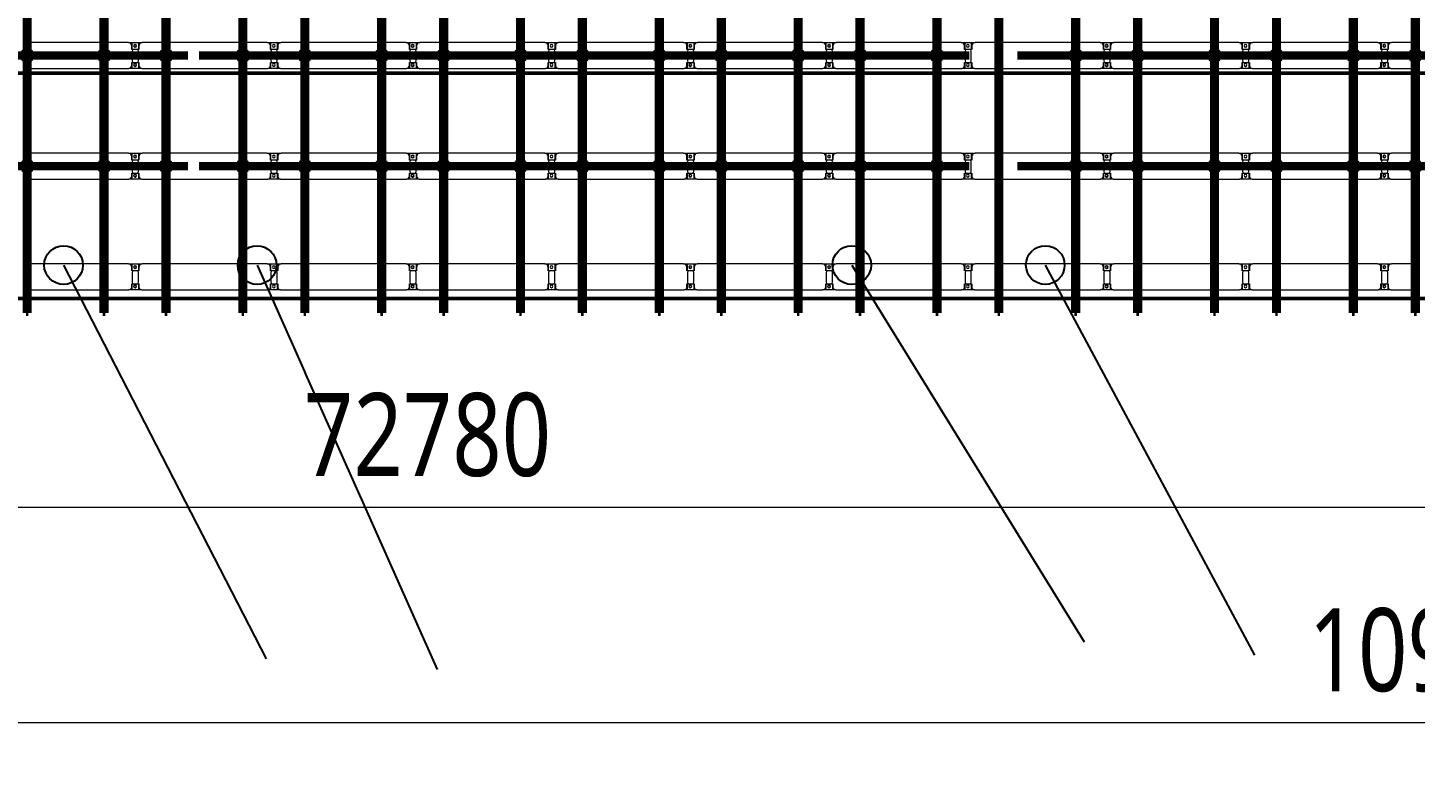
# Model space of a CAD drawing. Header units: millimetres. Extents: x 312848 to 517332, y -142134 to -35114.
# Drawn here: x 355275 to 380365, y -142134 to -128827 of the extents above; entities that cross this region are included whole.
import ezdxf

# ---------------------------------------------------------------- set-up
doc = ezdxf.new("R2010")
doc.units = ezdxf.units.MM
for name, color, linetype, lineweight in [('A-ANNO-DIMS', 211, 'Continuous', 9), ('A-ANNO-DIMS-500', 211, 'Continuous', 9), ('A-GENM', 13, 'Continuous', 9), ('S-BEAM', 12, 'Continuous', 9)]:
    doc.layers.add(name, color=color, linetype=linetype, lineweight=lineweight)
for name, color, linetype in [('GC-BICH NEO', 6, 'Continuous'), ('GC-DAY NEO', 5, 'Continuous'), ('GC-HOP 40x60 GIA CUONG', 1, 'Continuous')]:
    doc.layers.add(name, color=color, linetype=linetype)
doc.styles.add('Trebuchet MS', font='trebuc.ttf', dxfattribs={"width": 0.8, "height": 1500})
doc.dimstyles.new('Arc_Length_-_3mm_Trebuchet_MS_3', dxfattribs={"dimscale": 304.8, "dimtxt": 1546.42636, "dimasz": 1.64042, "dimexe": 2.46063, "dimexo": 2.46063, "dimgap": 0.492126, "dimtad": 1, "dimdec": 0, "dimrnd": 10, "dimzin": 0, "dimdsep": 46, "dimtxsty": 'Trebuchet MS', "dimblk1": 'OBLIQUE', "dimblk2": 'OBLIQUE', "dimsah": 1, "dimcen": 0.09, "dimdle": 1.64042, "dimazin": 0, "dimtfac": 1, "dimtdec": 4, "dimtix": 1, "dimtmove": 0, "dimatfit": 3, "dimfxl": 1, "dimtvp": 1, "dimtfill": 1, "dimtolj": 1, "dimtzin": 0, "dimarcsym": 2})

# ---------------------------------------------------------------- blocks, each defined once
blk = doc.blocks.new('Dai phao do pin - DẢI PHAO ĐỠ PIN-67477-KHUNG KẾT CẤU BÈ PIN 3')
at = {"layer": 'A-GENM', "color": 7}
for p, q in [((26930, 242), (26990, 242)), ((26940, 192), (26940, -173)), ((28220, 242), (26990, 242)), ((28220, 242), (28280, 242)), ((28270, -173), (28270, 192)), ((28320, 242), (28380, 242)), ((28330, 192), (28330, -173)), ((28740, 242), (28380, 242)), ((28740, 242), (28922, 242)), ((28800, 118), (28800, 182)), ((28892, 118), (28800, 118)), ((28808, 242), (28990, 242)), ((28808, 118), (28808, 242)), ((28808, 88), (28808, -88)), ((28930, 118), (28838, 118)), ((28922, 242), (28922, 118)), ((28922, -88), (28922, 88)), ((28930, 182), (28930, 118)), ((29340, 242), (28990, 242)), ((29340, 242), (29400, 242)), ((29390, -173), (29390, 192)), ((29440, 242), (29500, 242)), ((29450, 192), (29450, -173)), ((30730, 242), (29500, 242)), ((30730, 242), (30790, 242)), ((30780, -173), (30780, 192)), ((30830, 242), (30890, 242)), ((30840, 192), (30840, -173)), ((31250, 242), (30890, 242)), ((31250, 242), (31432, 242)), ((31310, 118), (31310, 182)), ((31402, 118), (31310, 118)), ((31318, 242), (31500, 242)), ((31318, 118), (31318, 242)), ((31318, 88), (31318, -88)), ((31440, 118), (31348, 118)), ((31432, 242), (31432, 118)), ((31432, -88), (31432, 88)), ((31440, 182), (31440, 118)), ((31850, 242), (31500, 242)), ((31850, 242), (31910, 242)), ((31900, -173), (31900, 192)), ((31950, 242), (32010, 242)), ((31960, 192), (31960, -173)), ((33240, 242), (32010, 242)), ((33240, 242), (33300, 242)), ((33290, -173), (33290, 192)), ((33340, 242), (33400, 242)), ((33350, 192), (33350, -173)), ((33760, 242), (33400, 242)), ((33760, 242), (33942, 242)), ((33820, 118), (33820, 182)), ((33912, 118), (33820, 118)), ((33828, 242), (34010, 242)), ((33828, 118), (33828, 242)), ((33828, 88), (33828, -88)), ((33950, 118), (33858, 118)), ((33942, 242), (33942, 118)), ((33942, -88), (33942, 88)), ((33950, 182), (33950, 118)), ((34360, 242), (34010, 242)), ((34360, 242), (34420, 242)), ((34410, -173), (34410, 192)), ((34460, 242), (34520, 242)), ((34470, 192), (34470, -173)), ((35750, 242), (34520, 242)), ((35750, 242), (35810, 242)), ((35800, -173), (35800, 192)), ((35850, 242), (35910, 242)), ((35860, 192), (35860, -173)), ((36270, 242), (35910, 242)), ((36270, 242), (36452, 242)), ((36330, 118), (36330, 182)), ((36422, 118), (36330, 118)), ((36338, 242), (36520, 242)), ((36338, 118), (36338, 242)), ((36338, 88), (36338, -88)), ((36460, 118), (36368, 118)), ((36452, 242), (36452, 118)), ((36452, -88), (36452, 88)), ((36460, 182), (36460, 118)), ((36870, 242), (36520, 242)), ((36870, 242), (36930, 242)), ((36920, -173), (36920, 192)), ((36970, 242), (37030, 242)), ((36980, 192), (36980, -173)), ((38260, 242), (37030, 242)), ((38260, 242), (38320, 242)), ((38310, -173), (38310, 192)), ((38360, 242), (38420, 242)), ((38370, 192), (38370, -173)), ((38780, 242), (38420, 242)), ((38780, 242), (38962, 242)), ((38840, 118), (38840, 182)), ((38932, 118), (38840, 118)), ((38848, 242), (39030, 242)), ((38848, 118), (38848, 242)), ((38848, 88), (38848, -88)), ((38970, 118), (38878, 118)), ((38962, 242), (38962, 118)), ((38962, -88), (38962, 88)), ((38970, 182), (38970, 118)), ((39380, 242), (39030, 242)), ((39380, 242), (39440, 242)), ((39430, -173), (39430, 192)), ((39480, 242), (39540, 242)), ((39490, 192), (39490, -173)), ((40770, 242), (39540, 242)), ((40770, 242), (40830, 242)), ((40820, -173), (40820, 192)), ((40870, 242), (40930, 242)), ((40880, 192), (40880, -173)), ((41290, 242), (40930, 242)), ((41290, 242), (41472, 242)), ((41350, 118), (41350, 182)), ((41442, 118), (41350, 118)), ((41358, 242), (41540, 242)), ((41358, 118), (41358, 242)), ((41358, 88), (41358, -88)), ((41480, 118), (41388, 118)), ((41472, 242), (41472, 118)), ((41472, -88), (41472, 88)), ((41480, 182), (41480, 118)), ((41890, 242), (41540, 242)), ((41890, 242), (41950, 242)), ((41940, -173), (41940, 192)), ((41990, 242), (42050, 242)), ((42000, 192), (42000, -173)), ((43280, 242), (42050, 242)), ((43280, 242), (43340, 242)), ((43330, -173), (43330, 192)), ((43380, 242), (43440, 242)), ((43390, 192), (43390, -173)), ((43800, 242), (43440, 242)), ((43800, 242), (43982, 242)), ((43860, 118), (43860, 182)), ((43952, 118), (43860, 118)), ((43868, 242), (44050, 242)), ((43868, 118), (43868, 242)), ((43868, 88), (43868, -88)), ((43990, 118), (43898, 118)), ((43982, 242), (43982, 118)), ((43982, -88), (43982, 88)), ((43990, 182), (43990, 118)), ((44400, 242), (44050, 242)), ((44400, 242), (44460, 242)), ((44450, -173), (44450, 192)), ((44500, 242), (44560, 242)), ((44510, 192), (44510, -173)), ((45790, 242), (44560, 242)), ((45790, 242), (45850, 242)), ((45840, -173), (45840, 192)), ((45890, 242), (45950, 242)), ((45900, 192), (45900, -173)), ((46310, 242), (45950, 242)), ((46310, 242), (46492, 242)), ((46370, 118), (46370, 182)), ((46462, 118), (46370, 118)), ((46378, 242), (46560, 242)), ((46378, 118), (46378, 242)), ((46378, 88), (46378, -88)), ((46500, 118), (46408, 118)), ((46492, 242), (46492, 118)), ((46492, -88), (46492, 88)), ((46500, 182), (46500, 118)), ((46910, 242), (46560, 242)), ((46910, 242), (46970, 242)), ((46960, -173), (46960, 192)), ((47010, 242), (47070, 242)), ((47020, 192), (47020, -173)), ((48300, 242), (47070, 242)), ((48300, 242), (48360, 242)), ((48350, -173), (48350, 192)), ((48400, 242), (48460, 242)), ((48410, 192), (48410, -173)), ((48820, 242), (48460, 242)), ((48820, 242), (49002, 242)), ((48880, 118), (48880, 182)), ((48972, 118), (48880, 118)), ((48888, 242), (49070, 242)), ((48888, 118), (48888, 242)), ((48888, 88), (48888, -88)), ((49010, 118), (48918, 118)), ((49002, 242), (49002, 118)), ((49002, -88), (49002, 88)), ((49010, 182), (49010, 118)), ((49420, 242), (49070, 242)), ((49420, 242), (49480, 242)), ((49470, -173), (49470, 192)), ((49520, 242), (49580, 242)), ((49530, 192), (49530, -173)), ((50810, 242), (49580, 242)), ((50810, 242), (50870, 242)), ((50860, -173), (50860, 192)), ((50910, 242), (50970, 242)), ((50920, 192), (50920, -173)), ((51330, 242), (50970, 242)), ((51330, 242), (51512, 242)), ((51390, 118), (51390, 182)), ((51482, 118), (51390, 118)), ((51398, 242), (51580, 242)), ((51398, 118), (51398, 242)), ((51398, 88), (51398, -88)), ((51520, 118), (51428, 118)), ((51512, 242), (51512, 118)), ((51512, -88), (51512, 88)), ((51520, 182), (51520, 118)), ((51930, 242), (51580, 242)), ((51930, 242), (51990, 242)), ((51980, -173), (51980, 192)), ((26990, -223), (26930, -223)), ((26990, -223), (28220, -223)), ((28280, -223), (28220, -223)), ((28380, -223), (28320, -223)), ((28380, -223), (28750, -223)), ((28922, -223), (28750, -223)), ((28800, -173), (28800, -118)), ((28800, -118), (28892, -118)), ((28808, -223), (28808, -118)), ((28977, -223), (28808, -223)), ((28838, -118), (28930, -118)), ((28922, -118), (28922, -223)), ((28930, -118), (28930, -173)), ((28980, -223), (29340, -223)), ((29400, -223), (29340, -223)), ((29500, -223), (29440, -223)), ((29500, -223), (30730, -223)), ((30790, -223), (30730, -223)), ((30890, -223), (30830, -223)), ((30890, -223), (31260, -223)), ((31432, -223), (31260, -223)), ((31310, -173), (31310, -118)), ((31310, -118), (31402, -118)), ((31318, -223), (31318, -118)), ((31490, -223), (31318, -223)), ((31348, -118), (31440, -118)), ((31432, -118), (31432, -223)), ((31440, -118), (31440, -173)), ((31490, -223), (31850, -223)), ((31910, -223), (31850, -223)), ((32010, -223), (31950, -223)), ((32010, -223), (33240, -223)), ((33300, -223), (33240, -223)), ((33400, -223), (33340, -223)), ((33400, -223), (33770, -223)), ((33942, -223), (33770, -223)), ((33820, -173), (33820, -118)), ((33820, -118), (33912, -118)), ((33828, -223), (33828, -118)), ((34000, -223), (33828, -223)), ((33858, -118), (33950, -118)), ((33942, -118), (33942, -223)), ((33950, -118), (33950, -173)), ((34000, -223), (34360, -223)), ((34420, -223), (34360, -223)), ((34520, -223), (34460, -223)), ((34520, -223), (35750, -223)), ((35810, -223), (35750, -223)), ((35910, -223), (35850, -223)), ((35910, -223), (36280, -223)), ((36452, -223), (36280, -223)), ((36330, -173), (36330, -118)), ((36330, -118), (36422, -118)), ((36338, -223), (36338, -118)), ((36510, -223), (36338, -223)), ((36368, -118), (36460, -118)), ((36452, -118), (36452, -223)), ((36460, -118), (36460, -173)), ((36510, -223), (36870, -223)), ((36930, -223), (36870, -223)), ((37030, -223), (36970, -223)), ((37030, -223), (38260, -223)), ((38320, -223), (38260, -223)), ((38420, -223), (38360, -223)), ((38420, -223), (38790, -223)), ((38962, -223), (38790, -223)), ((38840, -173), (38840, -118)), ((38840, -118), (38932, -118)), ((38848, -223), (38848, -118)), ((39020, -223), (38848, -223)), ((38878, -118), (38970, -118)), ((38962, -118), (38962, -223)), ((38970, -118), (38970, -173)), ((39020, -223), (39380, -223)), ((39440, -223), (39380, -223)), ((39540, -223), (39480, -223)), ((39540, -223), (40770, -223)), ((40830, -223), (40770, -223)), ((40930, -223), (40870, -223)), ((40930, -223), (41300, -223)), ((41472, -223), (41300, -223)), ((41350, -173), (41350, -118)), ((41350, -118), (41442, -118)), ((41358, -223), (41358, -118)), ((41530, -223), (41358, -223)), ((41388, -118), (41480, -118)), ((41472, -118), (41472, -223)), ((41480, -118), (41480, -173)), ((41530, -223), (41890, -223)), ((41950, -223), (41890, -223)), ((42050, -223), (41990, -223)), ((42050, -223), (43280, -223)), ((43340, -223), (43280, -223)), ((43440, -223), (43380, -223)), ((43440, -223), (43810, -223)), ((43982, -223), (43810, -223)), ((43860, -173), (43860, -118)), ((43860, -118), (43952, -118)), ((43868, -223), (43868, -118)), ((44040, -223), (43868, -223)), ((43898, -118), (43990, -118)), ((43982, -118), (43982, -223)), ((43990, -118), (43990, -173)), ((44040, -223), (44400, -223)), ((44460, -223), (44400, -223)), ((44560, -223), (44500, -223)), ((44560, -223), (45790, -223)), ((45850, -223), (45790, -223)), ((45950, -223), (45890, -223)), ((45950, -223), (46320, -223)), ((46492, -223), (46320, -223)), ((46370, -173), (46370, -118)), ((46370, -118), (46462, -118)), ((46378, -223), (46378, -118)), ((46550, -223), (46378, -223)), ((46408, -118), (46500, -118)), ((46492, -118), (46492, -223)), ((46500, -118), (46500, -173)), ((46550, -223), (46910, -223)), ((46970, -223), (46910, -223)), ((47070, -223), (47010, -223)), ((47070, -223), (48300, -223)), ((48360, -223), (48300, -223)), ((48460, -223), (48400, -223)), ((48460, -223), (48830, -223)), ((49002, -223), (48830, -223)), ((48880, -173), (48880, -118)), ((48880, -118), (48972, -118)), ((48888, -223), (48888, -118)), ((49060, -223), (48888, -223)), ((48918, -118), (49010, -118)), ((49002, -118), (49002, -223)), ((49010, -118), (49010, -173)), ((49060, -223), (49420, -223)), ((49480, -223), (49420, -223)), ((49580, -223), (49520, -223)), ((49580, -223), (50810, -223)), ((50870, -223), (50810, -223)), ((50970, -223), (50910, -223)), ((50970, -223), (51340, -223)), ((51512, -223), (51340, -223)), ((51390, -173), (51390, -118)), ((51390, -118), (51482, -118)), ((51398, -223), (51398, -118)), ((51570, -223), (51398, -223)), ((51428, -118), (51520, -118)), ((51512, -118), (51512, -223)), ((51520, -118), (51520, -173)), ((51570, -223), (51930, -223)), ((51990, -223), (51930, -223))]:
    blk.add_line(p, q, dxfattribs=at)
for centre, radius, start, end in [((26990, 192), 50, 90, 180), ((26990, 192), 50, 105, 180), ((28220, 192), 50, 0, 90), ((28220, 192), 50, 15, 90), ((28380, 192), 50, 90, 180), ((28380, 192), 50, 135, 180), ((28740, 182), 60, 0, 90), ((28740, 182), 60, 0, 30), ((28838, 88), 30, 90, 180), ((28859, 183), 25, 360, 180), ((28859, 183), 25, 180, 0), ((28861, 183), 25, 360, 180), ((28861, 183), 25, 180, 0), ((28892, 88), 30, 0, 90), ((28990, 182), 60, 90, 180), ((28990, 182), 60, 150, 180), ((29340, 192), 50, 0, 90), ((29340, 192), 50, 0, 45), ((29500, 192), 50, 90, 180), ((29500, 192), 50, 105, 180), ((30730, 192), 50, 360, 90), ((30730, 192), 50, 15, 90), ((30890, 192), 50, 90, 180), ((30890, 192), 50, 135, 180), ((31250, 182), 60, 0, 90), ((31250, 182), 60, 0, 30), ((31348, 88), 30, 90, 180), ((31369, 183), 25, 360, 180), ((31369, 183), 25, 180, 0), ((31371, 183), 25, 360, 180), ((31371, 183), 25, 180, 0), ((31402, 88), 30, 0, 90), ((31500, 182), 60, 90, 180), ((31500, 182), 60, 150, 180), ((31850, 192), 50, 0, 90), ((31850, 192), 50, 0, 45), ((32010, 192), 50, 90, 180), ((32010, 192), 50, 105, 180), ((33240, 192), 50, 0, 90), ((33240, 192), 50, 15, 90), ((33400, 192), 50, 90, 180), ((33400, 192), 50, 135, 180), ((33760, 182), 60, 360, 90), ((33760, 182), 60, 360, 30), ((33858, 88), 30, 90, 180), ((33879, 183), 25, 0, 180), ((33879, 183), 25, 180, 0), ((33881, 183), 25, 360, 180), ((33881, 183), 25, 180, 0), ((33912, 88), 30, 360, 90), ((34010, 182), 60, 90, 180), ((34010, 182), 60, 150, 180), ((34360, 192), 50, 0, 90), ((34360, 192), 50, 0, 45), ((34520, 192), 50, 90, 180), ((34520, 192), 50, 105, 180), ((35750, 192), 50, 360, 90), ((35750, 192), 50, 15, 90), ((35910, 192), 50, 90, 180), ((35910, 192), 50, 135, 180), ((36270, 182), 60, 360, 90), ((36270, 182), 60, 360, 30), ((36368, 88), 30, 90, 180), ((36389, 183), 25, 360, 180), ((36389, 183), 25, 180, 360), ((36391, 183), 25, 0, 180), ((36391, 183), 25, 180, 0), ((36422, 88), 30, 0, 90), ((36520, 182), 60, 90, 180), ((36520, 182), 60, 150, 180), ((36870, 192), 50, 0, 90), ((36870, 192), 50, 0, 45), ((37030, 192), 50, 90, 180), ((37030, 192), 50, 105, 180), ((38260, 192), 50, 0, 90), ((38260, 192), 50, 15, 90), ((38420, 192), 50, 90, 180), ((38420, 192), 50, 135, 180), ((38780, 182), 60, 0, 90), ((38780, 182), 60, 0, 30), ((38878, 88), 30, 90, 180), ((38899, 183), 25, 0, 180), ((38899, 183), 25, 180, 0), ((38901, 183), 25, 0, 180), ((38901, 183), 25, 180, 0), ((38932, 88), 30, 0, 90), ((39030, 182), 60, 90, 180), ((39030, 182), 60, 150, 180), ((39380, 192), 50, 0, 90), ((39380, 192), 50, 0, 45), ((39540, 192), 50, 90, 180), ((39540, 192), 50, 105, 180), ((40770, 192), 50, 360, 90), ((40770, 192), 50, 15, 90), ((40930, 192), 50, 90, 180), ((40930, 192), 50, 140.6101, 180), ((41290, 182), 60, 360, 90), ((41290, 182), 60, 360, 30), ((41388, 88), 30, 90, 180), ((41409, 183), 25, 360, 180), ((41409, 183), 25, 180, 0), ((41411, 183), 25, 0, 180), ((41411, 183), 25, 180, 0), ((41442, 88), 30, 360, 90), ((41540, 182), 60, 90, 180), ((41540, 182), 60, 150, 180), ((41890, 192), 50, 0, 90), ((41890, 192), 50, 0, 45), ((42050, 192), 50, 90, 180), ((42050, 192), 50, 105, 180), ((43280, 192), 50, 360, 90), ((43280, 192), 50, 15, 90), ((43440, 192), 50, 90, 180), ((43440, 192), 50, 135, 180), ((43800, 182), 60, 0, 90), ((43800, 182), 60, 0, 30), ((43898, 88), 30, 90, 180), ((43919, 183), 25, 360, 180), ((43919, 183), 25, 180, 0), ((43921, 183), 25, 360, 180), ((43921, 183), 25, 180, 0), ((43952, 88), 30, 360, 90), ((44050, 182), 60, 90, 180), ((44050, 182), 60, 150, 180), ((44400, 192), 50, 0, 90), ((44400, 192), 50, 0, 45), ((44560, 192), 50, 90, 180), ((44560, 192), 50, 105, 180), ((45790, 192), 50, 360, 90), ((45790, 192), 50, 15, 90), ((45950, 192), 50, 90, 180), ((45950, 192), 50, 135, 180), ((46310, 182), 60, 0, 90), ((46310, 182), 60, 0, 30), ((46408, 88), 30, 90, 180), ((46429, 183), 25, 0, 180), ((46429, 183), 25, 180, 0), ((46431, 183), 25, 0, 180), ((46431, 183), 25, 180, 0), ((46462, 88), 30, 360, 90), ((46560, 182), 60, 90, 180), ((46560, 182), 60, 150, 180), ((46910, 192), 50, 0, 90), ((46910, 192), 50, 0, 45), ((47070, 192), 50, 90, 180), ((47070, 192), 50, 105, 180), ((48300, 192), 50, 360, 90), ((48300, 192), 50, 15, 90), ((48460, 192), 50, 90, 180), ((48460, 192), 50, 135, 180), ((48820, 182), 60, 0, 90), ((48820, 182), 60, 0, 30), ((48918, 88), 30, 90, 180), ((48939, 183), 25, 360, 180), ((48939, 183), 25, 180, 0), ((48941, 183), 25, 0, 180), ((48941, 183), 25, 180, 0), ((48972, 88), 30, 0, 90), ((49070, 182), 60, 90, 180), ((49070, 182), 60, 150, 180), ((49420, 192), 50, 0, 90), ((49420, 192), 50, 5.2735, 45), ((49580, 192), 50, 90, 180), ((49580, 192), 50, 105, 180), ((50810, 192), 50, 360, 90), ((50810, 192), 50, 15, 90), ((50970, 192), 50, 90, 180), ((50970, 192), 50, 135, 180), ((51330, 182), 60, 0, 90), ((51330, 182), 60, 0, 30), ((51428, 88), 30, 90, 180), ((51449, 183), 25, 360, 180), ((51449, 183), 25, 180, 0), ((51451, 183), 25, 360, 180), ((51451, 183), 25, 180, 360), ((51482, 88), 30, 360, 90), ((51580, 182), 60, 90, 180), ((51580, 182), 60, 150, 180), ((51930, 192), 50, 0, 90), ((51930, 192), 50, 0, 45), ((26990, -173), 50, 180, 270), ((26990, -173), 50, 180, 270), ((28220, -173), 50, 270, 360), ((28220, -173), 50, 285, 360), ((28380, -173), 50, 180, 270), ((28380, -173), 50, 180, 225), ((28750, -173), 50, 270, 0), ((28750, -173), 50, 315, 0), ((28838, -88), 30, 180, 270), ((28859, -162), 25, 360, 180), ((28859, -162), 25, 180, 0), ((28861, -162), 25, 360, 180), ((28861, -162), 25, 180, 0), ((28892, -88), 30, 270, 360), ((28980, -173), 50, 180, 270), ((28980, -173), 50, 180, 225), ((29340, -173), 50, 270, 0), ((29340, -173), 50, 315, 0), ((29500, -173), 50, 180, 270), ((29500, -173), 50, 180, 270), ((30730, -173), 50, 270, 0), ((30730, -173), 50, 285, 0), ((30890, -173), 50, 180, 270), ((30890, -173), 50, 180, 225), ((31260, -173), 50, 270, 0), ((31260, -173), 50, 315, 0), ((31348, -88), 30, 180, 270), ((31369, -162), 25, 360, 180), ((31369, -162), 25, 180, 0), ((31371, -162), 25, 0, 180), ((31371, -162), 25, 180, 0), ((31402, -88), 30, 270, 0), ((31490, -173), 50, 180, 270), ((31490, -173), 50, 180, 225), ((31850, -173), 50, 270, 360), ((31850, -173), 50, 315, 0), ((32010, -173), 50, 180, 270), ((32010, -173), 50, 180, 270), ((33240, -173), 50, 270, 0), ((33240, -173), 50, 285, 0), ((33400, -173), 50, 180, 270), ((33400, -173), 50, 180, 225), ((33770, -173), 50, 270, 360), ((33770, -173), 50, 315, 360), ((33858, -88), 30, 180, 270), ((33879, -162), 25, 360, 180), ((33879, -162), 25, 180, 0), ((33881, -162), 25, 360, 180), ((33881, -162), 25, 180, 0), ((33912, -88), 30, 270, 360), ((34000, -173), 50, 180, 270), ((34000, -173), 50, 180, 225), ((34360, -173), 50, 270, 360), ((34360, -173), 50, 315, 360), ((34520, -173), 50, 180, 270), ((34520, -173), 50, 180, 270), ((35750, -173), 50, 270, 360), ((35750, -173), 50, 285, 360), ((35910, -173), 50, 180, 270), ((35910, -173), 50, 180, 225), ((36280, -173), 50, 270, 0), ((36280, -173), 50, 315, 0), ((36368, -88), 30, 180, 270), ((36389, -162), 25, 360, 180), ((36389, -162), 25, 180, 0), ((36391, -162), 25, 0, 180), ((36391, -162), 25, 180, 0), ((36422, -88), 30, 270, 360), ((36510, -173), 50, 180, 270), ((36510, -173), 50, 180, 225), ((36870, -173), 50, 270, 0), ((36870, -173), 50, 315, 0), ((37030, -173), 50, 180, 270), ((37030, -173), 50, 180, 270), ((38260, -173), 50, 270, 0), ((38260, -173), 50, 285, 0), ((38420, -173), 50, 180, 270), ((38420, -173), 50, 180, 225), ((38790, -173), 50, 270, 0), ((38790, -173), 50, 315, 0), ((38878, -88), 30, 180, 270), ((38899, -162), 25, 0, 180), ((38899, -162), 25, 180, 0), ((38901, -162), 25, 0, 180), ((38901, -162), 25, 180, 0), ((38932, -88), 30, 270, 360), ((39020, -173), 50, 180, 270), ((39020, -173), 50, 180, 225), ((39380, -173), 50, 270, 0), ((39380, -173), 50, 315, 0), ((39540, -173), 50, 180, 270), ((39540, -173), 50, 180, 270), ((40770, -173), 50, 270, 0), ((40770, -173), 50, 285, 0), ((40930, -173), 50, 180, 270), ((40930, -173), 50, 180, 219.3899), ((41300, -173), 50, 270, 0), ((41300, -173), 50, 315, 360), ((41388, -88), 30, 180, 270), ((41409, -162), 25, 360, 180), ((41409, -162), 25, 180, 360), ((41411, -162), 25, 0, 180), ((41411, -162), 25, 180, 0), ((41442, -88), 30, 270, 0), ((41530, -173), 50, 180, 270), ((41530, -173), 50, 180, 225), ((41890, -173), 50, 270, 360), ((41890, -173), 50, 315, 360), ((42050, -173), 50, 180, 270), ((42050, -173), 50, 180, 270), ((43280, -173), 50, 270, 0), ((43280, -173), 50, 285, 0), ((43440, -173), 50, 180, 270), ((43440, -173), 50, 180, 225), ((43810, -173), 50, 270, 0), ((43810, -173), 50, 315, 0), ((43898, -88), 30, 180, 270), ((43919, -162), 25, 0, 180), ((43919, -162), 25, 180, 360), ((43921, -162), 25, 0, 180), ((43921, -162), 25, 180, 0), ((43952, -88), 30, 270, 0), ((44040, -173), 50, 180, 270), ((44040, -173), 50, 180, 225), ((44400, -173), 50, 270, 0), ((44400, -173), 50, 315, 0), ((44560, -173), 50, 180, 270), ((44560, -173), 50, 180, 270), ((45790, -173), 50, 270, 0), ((45790, -173), 50, 285, 0), ((45950, -173), 50, 180, 270), ((45950, -173), 50, 180, 225), ((46320, -173), 50, 270, 0), ((46320, -173), 50, 315, 0), ((46408, -88), 30, 180, 270), ((46429, -162), 25, 0, 180), ((46429, -162), 25, 180, 360), ((46431, -162), 25, 0, 180), ((46431, -162), 25, 180, 0), ((46462, -88), 30, 270, 0), ((46550, -173), 50, 180, 270), ((46550, -173), 50, 180, 225), ((46910, -173), 50, 270, 0), ((46910, -173), 50, 315, 0), ((47070, -173), 50, 180, 270), ((47070, -173), 50, 180, 270), ((48300, -173), 50, 270, 0), ((48300, -173), 50, 285, 0), ((48460, -173), 50, 180, 270), ((48460, -173), 50, 180, 225), ((48830, -173), 50, 270, 0), ((48830, -173), 50, 315, 0), ((48918, -88), 30, 180, 270), ((48939, -162), 25, 0, 180), ((48939, -162), 25, 180, 360), ((48941, -162), 25, 360, 180), ((48941, -162), 25, 180, 0), ((48972, -88), 30, 270, 0), ((49060, -173), 50, 180, 270), ((49060, -173), 50, 180, 225), ((49420, -173), 50, 270, 0), ((49420, -173), 50, 315, 354.7265), ((49580, -173), 50, 180, 270), ((49580, -173), 50, 180, 270), ((50810, -173), 50, 270, 360), ((50810, -173), 50, 285, 360), ((50970, -173), 50, 180, 270), ((50970, -173), 50, 180, 225), ((51340, -173), 50, 270, 0), ((51340, -173), 50, 316.9112, 0), ((51428, -88), 30, 180, 270), ((51449, -162), 25, 0, 180), ((51449, -162), 25, 180, 0), ((51451, -162), 25, 0, 180), ((51451, -162), 25, 180, 0), ((51482, -88), 30, 270, 0), ((51570, -173), 50, 180, 270), ((51570, -173), 50, 180, 225), ((51930, -173), 50, 270, 0), ((51930, -173), 50, 315, 360)]:
    blk.add_arc(centre, radius, start, end, dxfattribs=at)
blk = doc.blocks.new('Dai phao do pin - DẢI PHAO ĐỠ PIN-V1-KHUNG KẾT CẤU BÈ PIN 3')
at = {"layer": 'A-GENM', "color": 7}
for p, q in [((26930, 242), (26990, 242)), ((26940, 192), (26940, -173)), ((28220, 242), (26990, 242)), ((28220, 242), (28280, 242)), ((28270, -173), (28270, 192)), ((28320, 242), (28380, 242)), ((28330, 192), (28330, -173)), ((28740, 242), (28380, 242)), ((28740, 242), (28922, 242)), ((28800, 118), (28800, 182)), ((28892, 118), (28800, 118)), ((28808, 242), (28990, 242)), ((28808, 118), (28808, 242)), ((28808, 88), (28808, -88)), ((28930, 118), (28838, 118)), ((28922, 242), (28922, 118)), ((28922, -88), (28922, 88)), ((28930, 182), (28930, 118)), ((29340, 242), (28990, 242)), ((29340, 242), (29400, 242)), ((29390, -173), (29390, 192)), ((29440, 242), (29500, 242)), ((29450, 192), (29450, -173)), ((30730, 242), (29500, 242)), ((30730, 242), (30790, 242)), ((30780, -173), (30780, 192)), ((30830, 242), (30890, 242)), ((30840, 192), (30840, -173)), ((31250, 242), (30890, 242)), ((31250, 242), (31432, 242)), ((31310, 118), (31310, 182)), ((31402, 118), (31310, 118)), ((31318, 242), (31500, 242)), ((31318, 118), (31318, 242)), ((31318, 88), (31318, -88)), ((31440, 118), (31348, 118)), ((31432, 242), (31432, 118)), ((31432, -88), (31432, 88)), ((31440, 182), (31440, 118)), ((31850, 242), (31500, 242)), ((31850, 242), (31910, 242)), ((31900, -173), (31900, 192)), ((31950, 242), (32010, 242)), ((31960, 192), (31960, -173)), ((33240, 242), (32010, 242)), ((33240, 242), (33300, 242)), ((33290, -173), (33290, 192)), ((33340, 242), (33400, 242)), ((33350, 192), (33350, -173)), ((33760, 242), (33400, 242)), ((33760, 242), (33942, 242)), ((33820, 118), (33820, 182)), ((33912, 118), (33820, 118)), ((33828, 242), (34010, 242)), ((33828, 118), (33828, 242)), ((33828, 88), (33828, -88)), ((33950, 118), (33858, 118)), ((33942, 242), (33942, 118)), ((33942, -88), (33942, 88)), ((33950, 182), (33950, 118)), ((34360, 242), (34010, 242)), ((34360, 242), (34420, 242)), ((34410, -173), (34410, 192)), ((34460, 242), (34520, 242)), ((34470, 192), (34470, -173)), ((35750, 242), (34520, 242)), ((35750, 242), (35810, 242)), ((35800, -173), (35800, 192)), ((35850, 242), (35910, 242)), ((35860, 192), (35860, -173)), ((36270, 242), (35910, 242)), ((36270, 242), (36452, 242)), ((36330, 118), (36330, 182)), ((36422, 118), (36330, 118)), ((36338, 242), (36520, 242)), ((36338, 118), (36338, 242)), ((36338, 88), (36338, -88)), ((36460, 118), (36368, 118)), ((36452, 242), (36452, 118)), ((36452, -88), (36452, 88)), ((36460, 182), (36460, 118)), ((36870, 242), (36520, 242)), ((36870, 242), (36930, 242)), ((36920, -173), (36920, 192)), ((36970, 242), (37030, 242)), ((36980, 192), (36980, -173)), ((38260, 242), (37030, 242)), ((38260, 242), (38320, 242)), ((38310, -173), (38310, 192)), ((38360, 242), (38420, 242)), ((38370, 192), (38370, -173)), ((38780, 242), (38420, 242)), ((38780, 242), (38962, 242)), ((38840, 118), (38840, 182)), ((38932, 118), (38840, 118)), ((38848, 242), (39030, 242)), ((38848, 118), (38848, 242)), ((38848, 88), (38848, -88)), ((38970, 118), (38878, 118)), ((38962, 242), (38962, 118)), ((38962, -88), (38962, 88)), ((38970, 182), (38970, 118)), ((39380, 242), (39030, 242)), ((39380, 242), (39440, 242)), ((39430, -173), (39430, 192)), ((39480, 242), (39540, 242)), ((39490, 192), (39490, -173)), ((40770, 242), (39540, 242)), ((40770, 242), (40830, 242)), ((40820, -173), (40820, 192)), ((40870, 242), (40930, 242)), ((40880, 192), (40880, -173)), ((41290, 242), (40930, 242)), ((41290, 242), (41472, 242)), ((41350, 118), (41350, 182)), ((41442, 118), (41350, 118)), ((41358, 242), (41540, 242)), ((41358, 118), (41358, 242)), ((41358, 88), (41358, -88)), ((41480, 118), (41388, 118)), ((41472, 242), (41472, 118)), ((41472, -88), (41472, 88)), ((41480, 182), (41480, 118)), ((41890, 242), (41540, 242)), ((41890, 242), (41950, 242)), ((41940, -173), (41940, 192)), ((41990, 242), (42050, 242)), ((42000, 192), (42000, -173)), ((43280, 242), (42050, 242)), ((43280, 242), (43340, 242)), ((43330, -173), (43330, 192)), ((43380, 242), (43440, 242)), ((43390, 192), (43390, -173)), ((43800, 242), (43440, 242)), ((43800, 242), (43982, 242)), ((43860, 118), (43860, 182)), ((43952, 118), (43860, 118)), ((43868, 242), (44050, 242)), ((43868, 118), (43868, 242)), ((43868, 88), (43868, -88)), ((43990, 118), (43898, 118)), ((43982, 242), (43982, 118)), ((43982, -88), (43982, 88)), ((43990, 182), (43990, 118)), ((44400, 242), (44050, 242)), ((44400, 242), (44460, 242)), ((44450, -173), (44450, 192)), ((44500, 242), (44560, 242)), ((44510, 192), (44510, -173)), ((45790, 242), (44560, 242)), ((45790, 242), (45850, 242)), ((45840, -173), (45840, 192)), ((45890, 242), (45950, 242)), ((45900, 192), (45900, -173)), ((46310, 242), (45950, 242)), ((46310, 242), (46492, 242)), ((46370, 118), (46370, 182)), ((46462, 118), (46370, 118)), ((46378, 242), (46560, 242)), ((46378, 118), (46378, 242)), ((46378, 88), (46378, -88)), ((46500, 118), (46408, 118)), ((46492, 242), (46492, 118)), ((46492, -88), (46492, 88)), ((46500, 182), (46500, 118)), ((46910, 242), (46560, 242)), ((46910, 242), (46970, 242)), ((46960, -173), (46960, 192)), ((47010, 242), (47070, 242)), ((47020, 192), (47020, -173)), ((48300, 242), (47070, 242)), ((48300, 242), (48360, 242)), ((48350, -173), (48350, 192)), ((48400, 242), (48460, 242)), ((48410, 192), (48410, -173)), ((48820, 242), (48460, 242)), ((48820, 242), (49002, 242)), ((48880, 118), (48880, 182)), ((48972, 118), (48880, 118)), ((48888, 242), (49070, 242)), ((48888, 118), (48888, 242)), ((48888, 88), (48888, -88)), ((49010, 118), (48918, 118)), ((49002, 242), (49002, 118)), ((49002, -88), (49002, 88)), ((49010, 182), (49010, 118)), ((49420, 242), (49070, 242)), ((49420, 242), (49480, 242)), ((49470, -173), (49470, 192)), ((49520, 242), (49580, 242)), ((49530, 192), (49530, -173)), ((50810, 242), (49580, 242)), ((50810, 242), (50870, 242)), ((50860, -173), (50860, 192)), ((50910, 242), (50970, 242)), ((50920, 192), (50920, -173)), ((51330, 242), (50970, 242)), ((51330, 242), (51512, 242)), ((51390, 118), (51390, 182)), ((51482, 118), (51390, 118)), ((51398, 242), (51580, 242)), ((51398, 118), (51398, 242)), ((51398, 88), (51398, -88)), ((51520, 118), (51428, 118)), ((51512, 242), (51512, 118)), ((51512, -88), (51512, 88)), ((51520, 182), (51520, 118)), ((51930, 242), (51580, 242)), ((51930, 242), (51990, 242)), ((51980, -173), (51980, 192)), ((26990, -223), (26930, -223)), ((26990, -223), (28220, -223)), ((28280, -223), (28220, -223)), ((28380, -223), (28320, -223)), ((28380, -223), (28750, -223)), ((28922, -223), (28750, -223)), ((28800, -173), (28800, -118)), ((28800, -118), (28892, -118)), ((28808, -223), (28808, -118)), ((28977, -223), (28808, -223)), ((28838, -118), (28930, -118)), ((28922, -118), (28922, -223)), ((28930, -118), (28930, -173)), ((28980, -223), (29340, -223)), ((29400, -223), (29340, -223)), ((29500, -223), (29440, -223)), ((29500, -223), (30730, -223)), ((30790, -223), (30730, -223)), ((30890, -223), (30830, -223)), ((30890, -223), (31260, -223)), ((31432, -223), (31260, -223)), ((31310, -173), (31310, -118)), ((31310, -118), (31402, -118)), ((31318, -223), (31318, -118)), ((31490, -223), (31318, -223)), ((31348, -118), (31440, -118)), ((31432, -118), (31432, -223)), ((31440, -118), (31440, -173)), ((31490, -223), (31850, -223)), ((31910, -223), (31850, -223)), ((32010, -223), (31950, -223)), ((32010, -223), (33240, -223)), ((33300, -223), (33240, -223)), ((33400, -223), (33340, -223)), ((33400, -223), (33770, -223)), ((33942, -223), (33770, -223)), ((33820, -173), (33820, -118)), ((33820, -118), (33912, -118)), ((33828, -223), (33828, -118)), ((34000, -223), (33828, -223)), ((33858, -118), (33950, -118)), ((33942, -118), (33942, -223)), ((33950, -118), (33950, -173)), ((34000, -223), (34360, -223)), ((34420, -223), (34360, -223)), ((34520, -223), (34460, -223)), ((34520, -223), (35750, -223)), ((35810, -223), (35750, -223)), ((35910, -223), (35850, -223)), ((35910, -223), (36280, -223)), ((36452, -223), (36280, -223)), ((36330, -173), (36330, -118)), ((36330, -118), (36422, -118)), ((36338, -223), (36338, -118)), ((36510, -223), (36338, -223)), ((36368, -118), (36460, -118)), ((36452, -118), (36452, -223)), ((36460, -118), (36460, -173)), ((36510, -223), (36870, -223)), ((36930, -223), (36870, -223)), ((37030, -223), (36970, -223)), ((37030, -223), (38260, -223)), ((38320, -223), (38260, -223)), ((38420, -223), (38360, -223)), ((38420, -223), (38790, -223)), ((38962, -223), (38790, -223)), ((38840, -173), (38840, -118)), ((38840, -118), (38932, -118)), ((38848, -223), (38848, -118)), ((39020, -223), (38848, -223)), ((38878, -118), (38970, -118)), ((38962, -118), (38962, -223)), ((38970, -118), (38970, -173)), ((39020, -223), (39380, -223)), ((39440, -223), (39380, -223)), ((39540, -223), (39480, -223)), ((39540, -223), (40770, -223)), ((40830, -223), (40770, -223)), ((40930, -223), (40870, -223)), ((40930, -223), (41300, -223)), ((41472, -223), (41300, -223)), ((41350, -173), (41350, -118)), ((41350, -118), (41442, -118)), ((41358, -223), (41358, -118)), ((41530, -223), (41358, -223)), ((41388, -118), (41480, -118)), ((41472, -118), (41472, -223)), ((41480, -118), (41480, -173)), ((41530, -223), (41890, -223)), ((41950, -223), (41890, -223)), ((42050, -223), (41990, -223)), ((42050, -223), (43280, -223)), ((43340, -223), (43280, -223)), ((43440, -223), (43380, -223)), ((43440, -223), (43810, -223)), ((43982, -223), (43810, -223)), ((43860, -173), (43860, -118)), ((43860, -118), (43952, -118)), ((43868, -223), (43868, -118)), ((44040, -223), (43868, -223)), ((43898, -118), (43990, -118)), ((43982, -118), (43982, -223)), ((43990, -118), (43990, -173)), ((44040, -223), (44400, -223)), ((44460, -223), (44400, -223)), ((44560, -223), (44500, -223)), ((44560, -223), (45790, -223)), ((45850, -223), (45790, -223)), ((45950, -223), (45890, -223)), ((45950, -223), (46320, -223)), ((46492, -223), (46320, -223)), ((46370, -173), (46370, -118)), ((46370, -118), (46462, -118)), ((46378, -223), (46378, -118)), ((46550, -223), (46378, -223)), ((46408, -118), (46500, -118)), ((46492, -118), (46492, -223)), ((46500, -118), (46500, -173)), ((46550, -223), (46910, -223)), ((46970, -223), (46910, -223)), ((47070, -223), (47010, -223)), ((47070, -223), (48300, -223)), ((48360, -223), (48300, -223)), ((48460, -223), (48400, -223)), ((48460, -223), (48830, -223)), ((49002, -223), (48830, -223)), ((48880, -173), (48880, -118)), ((48880, -118), (48972, -118)), ((48888, -223), (48888, -118)), ((49060, -223), (48888, -223)), ((48918, -118), (49010, -118)), ((49002, -118), (49002, -223)), ((49010, -118), (49010, -173)), ((49060, -223), (49420, -223)), ((49480, -223), (49420, -223)), ((49580, -223), (49520, -223)), ((49580, -223), (50810, -223)), ((50870, -223), (50810, -223)), ((50970, -223), (50910, -223)), ((50970, -223), (51340, -223)), ((51512, -223), (51340, -223)), ((51390, -173), (51390, -118)), ((51390, -118), (51482, -118)), ((51398, -223), (51398, -118)), ((51570, -223), (51398, -223)), ((51428, -118), (51520, -118)), ((51512, -118), (51512, -223)), ((51520, -118), (51520, -173)), ((51570, -223), (51930, -223)), ((51990, -223), (51930, -223))]:
    blk.add_line(p, q, dxfattribs=at)
for centre, radius, start, end in [((26990, 192), 50, 90, 180), ((26990, 192), 50, 105, 180), ((28220, 192), 50, 0, 90), ((28220, 192), 50, 15, 90), ((28380, 192), 50, 90, 180), ((28380, 192), 50, 135, 180), ((28740, 182), 60, 0, 90), ((28740, 182), 60, 0, 30), ((28838, 88), 30, 90, 180), ((28859, 183), 25, 360, 180), ((28859, 183), 25, 180, 0), ((28861, 183), 25, 360, 180), ((28861, 183), 25, 180, 0), ((28892, 88), 30, 0, 90), ((28990, 182), 60, 90, 180), ((28990, 182), 60, 150, 180), ((29340, 192), 50, 0, 90), ((29340, 192), 50, 0, 45), ((29500, 192), 50, 90, 180), ((29500, 192), 50, 105, 180), ((30730, 192), 50, 360, 90), ((30730, 192), 50, 15, 90), ((30890, 192), 50, 90, 180), ((30890, 192), 50, 135, 180), ((31250, 182), 60, 0, 90), ((31250, 182), 60, 0, 30), ((31348, 88), 30, 90, 180), ((31369, 183), 25, 360, 180), ((31369, 183), 25, 180, 0), ((31371, 183), 25, 360, 180), ((31371, 183), 25, 180, 0), ((31402, 88), 30, 0, 90), ((31500, 182), 60, 90, 180), ((31500, 182), 60, 150, 180), ((31850, 192), 50, 0, 90), ((31850, 192), 50, 0, 45), ((32010, 192), 50, 90, 180), ((32010, 192), 50, 105, 180), ((33240, 192), 50, 0, 90), ((33240, 192), 50, 15, 90), ((33400, 192), 50, 90, 180), ((33400, 192), 50, 135, 180), ((33760, 182), 60, 360, 90), ((33760, 182), 60, 360, 30), ((33858, 88), 30, 90, 180), ((33879, 183), 25, 0, 180), ((33879, 183), 25, 180, 0), ((33881, 183), 25, 360, 180), ((33881, 183), 25, 180, 0), ((33912, 88), 30, 360, 90), ((34010, 182), 60, 90, 180), ((34010, 182), 60, 150, 180), ((34360, 192), 50, 0, 90), ((34360, 192), 50, 0, 45), ((34520, 192), 50, 90, 180), ((34520, 192), 50, 105, 180), ((35750, 192), 50, 360, 90), ((35750, 192), 50, 15, 90), ((35910, 192), 50, 90, 180), ((35910, 192), 50, 135, 180), ((36270, 182), 60, 360, 90), ((36270, 182), 60, 360, 30), ((36368, 88), 30, 90, 180), ((36389, 183), 25, 360, 180), ((36389, 183), 25, 180, 360), ((36391, 183), 25, 0, 180), ((36391, 183), 25, 180, 0), ((36422, 88), 30, 0, 90), ((36520, 182), 60, 90, 180), ((36520, 182), 60, 150, 180), ((36870, 192), 50, 0, 90), ((36870, 192), 50, 0, 45), ((37030, 192), 50, 90, 180), ((37030, 192), 50, 105, 180), ((38260, 192), 50, 0, 90), ((38260, 192), 50, 15, 90), ((38420, 192), 50, 90, 180), ((38420, 192), 50, 135, 180), ((38780, 182), 60, 0, 90), ((38780, 182), 60, 0, 30), ((38878, 88), 30, 90, 180), ((38899, 183), 25, 0, 180), ((38899, 183), 25, 180, 0), ((38901, 183), 25, 0, 180), ((38901, 183), 25, 180, 0), ((38932, 88), 30, 0, 90), ((39030, 182), 60, 90, 180), ((39030, 182), 60, 150, 180), ((39380, 192), 50, 0, 90), ((39380, 192), 50, 0, 45), ((39540, 192), 50, 90, 180), ((39540, 192), 50, 105, 180), ((40770, 192), 50, 360, 90), ((40770, 192), 50, 15, 90), ((40930, 192), 50, 90, 180), ((40930, 192), 50, 140.6101, 180), ((41290, 182), 60, 360, 90), ((41290, 182), 60, 360, 30), ((41388, 88), 30, 90, 180), ((41409, 183), 25, 360, 180), ((41409, 183), 25, 180, 0), ((41411, 183), 25, 0, 180), ((41411, 183), 25, 180, 0), ((41442, 88), 30, 360, 90), ((41540, 182), 60, 90, 180), ((41540, 182), 60, 150, 180), ((41890, 192), 50, 0, 90), ((41890, 192), 50, 0, 45), ((42050, 192), 50, 90, 180), ((42050, 192), 50, 105, 180), ((43280, 192), 50, 360, 90), ((43280, 192), 50, 15, 90), ((43440, 192), 50, 90, 180), ((43440, 192), 50, 135, 180), ((43800, 182), 60, 0, 90), ((43800, 182), 60, 0, 30), ((43898, 88), 30, 90, 180), ((43919, 183), 25, 360, 180), ((43919, 183), 25, 180, 0), ((43921, 183), 25, 360, 180), ((43921, 183), 25, 180, 0), ((43952, 88), 30, 360, 90), ((44050, 182), 60, 90, 180), ((44050, 182), 60, 150, 180), ((44400, 192), 50, 0, 90), ((44400, 192), 50, 0, 45), ((44560, 192), 50, 90, 180), ((44560, 192), 50, 105, 180), ((45790, 192), 50, 360, 90), ((45790, 192), 50, 15, 90), ((45950, 192), 50, 90, 180), ((45950, 192), 50, 135, 180), ((46310, 182), 60, 0, 90), ((46310, 182), 60, 0, 30), ((46408, 88), 30, 90, 180), ((46429, 183), 25, 0, 180), ((46429, 183), 25, 180, 0), ((46431, 183), 25, 0, 180), ((46431, 183), 25, 180, 0), ((46462, 88), 30, 360, 90), ((46560, 182), 60, 90, 180), ((46560, 182), 60, 150, 180), ((46910, 192), 50, 0, 90), ((46910, 192), 50, 0, 45), ((47070, 192), 50, 90, 180), ((47070, 192), 50, 105, 180), ((48300, 192), 50, 360, 90), ((48300, 192), 50, 15, 90), ((48460, 192), 50, 90, 180), ((48460, 192), 50, 135, 180), ((48820, 182), 60, 0, 90), ((48820, 182), 60, 0, 30), ((48918, 88), 30, 90, 180), ((48939, 183), 25, 360, 180), ((48939, 183), 25, 180, 0), ((48941, 183), 25, 0, 180), ((48941, 183), 25, 180, 0), ((48972, 88), 30, 0, 90), ((49070, 182), 60, 90, 180), ((49070, 182), 60, 150, 180), ((49420, 192), 50, 0, 90), ((49420, 192), 50, 5.2735, 45), ((49580, 192), 50, 90, 180), ((49580, 192), 50, 105, 180), ((50810, 192), 50, 360, 90), ((50810, 192), 50, 15, 90), ((50970, 192), 50, 90, 180), ((50970, 192), 50, 135, 180), ((51330, 182), 60, 0, 90), ((51330, 182), 60, 0, 30), ((51428, 88), 30, 90, 180), ((51449, 183), 25, 360, 180), ((51449, 183), 25, 180, 0), ((51451, 183), 25, 360, 180), ((51451, 183), 25, 180, 360), ((51482, 88), 30, 360, 90), ((51580, 182), 60, 90, 180), ((51580, 182), 60, 150, 180), ((51930, 192), 50, 0, 90), ((51930, 192), 50, 0, 45), ((26990, -173), 50, 180, 270), ((26990, -173), 50, 180, 270), ((28220, -173), 50, 270, 360), ((28220, -173), 50, 285, 360), ((28380, -173), 50, 180, 270), ((28380, -173), 50, 180, 225), ((28750, -173), 50, 270, 0), ((28750, -173), 50, 315, 0), ((28838, -88), 30, 180, 270), ((28859, -162), 25, 360, 180), ((28859, -162), 25, 180, 0), ((28861, -162), 25, 360, 180), ((28861, -162), 25, 180, 0), ((28892, -88), 30, 270, 360), ((28980, -173), 50, 180, 270), ((28980, -173), 50, 180, 225), ((29340, -173), 50, 270, 0), ((29340, -173), 50, 315, 0), ((29500, -173), 50, 180, 270), ((29500, -173), 50, 180, 270), ((30730, -173), 50, 270, 0), ((30730, -173), 50, 285, 0), ((30890, -173), 50, 180, 270), ((30890, -173), 50, 180, 225), ((31260, -173), 50, 270, 0), ((31260, -173), 50, 315, 0), ((31348, -88), 30, 180, 270), ((31369, -162), 25, 360, 180), ((31369, -162), 25, 180, 0), ((31371, -162), 25, 0, 180), ((31371, -162), 25, 180, 0), ((31402, -88), 30, 270, 0), ((31490, -173), 50, 180, 270), ((31490, -173), 50, 180, 225), ((31850, -173), 50, 270, 360), ((31850, -173), 50, 315, 0), ((32010, -173), 50, 180, 270), ((32010, -173), 50, 180, 270), ((33240, -173), 50, 270, 0), ((33240, -173), 50, 285, 0), ((33400, -173), 50, 180, 270), ((33400, -173), 50, 180, 225), ((33770, -173), 50, 270, 360), ((33770, -173), 50, 315, 360), ((33858, -88), 30, 180, 270), ((33879, -162), 25, 360, 180), ((33879, -162), 25, 180, 0), ((33881, -162), 25, 360, 180), ((33881, -162), 25, 180, 0), ((33912, -88), 30, 270, 360), ((34000, -173), 50, 180, 270), ((34000, -173), 50, 180, 225), ((34360, -173), 50, 270, 360), ((34360, -173), 50, 315, 360), ((34520, -173), 50, 180, 270), ((34520, -173), 50, 180, 270), ((35750, -173), 50, 270, 360), ((35750, -173), 50, 285, 360), ((35910, -173), 50, 180, 270), ((35910, -173), 50, 180, 225), ((36280, -173), 50, 270, 0), ((36280, -173), 50, 315, 0), ((36368, -88), 30, 180, 270), ((36389, -162), 25, 360, 180), ((36389, -162), 25, 180, 0), ((36391, -162), 25, 0, 180), ((36391, -162), 25, 180, 0), ((36422, -88), 30, 270, 360), ((36510, -173), 50, 180, 270), ((36510, -173), 50, 180, 225), ((36870, -173), 50, 270, 0), ((36870, -173), 50, 315, 0), ((37030, -173), 50, 180, 270), ((37030, -173), 50, 180, 270), ((38260, -173), 50, 270, 0), ((38260, -173), 50, 285, 0), ((38420, -173), 50, 180, 270), ((38420, -173), 50, 180, 225), ((38790, -173), 50, 270, 0), ((38790, -173), 50, 315, 0), ((38878, -88), 30, 180, 270), ((38899, -162), 25, 0, 180), ((38899, -162), 25, 180, 0), ((38901, -162), 25, 0, 180), ((38901, -162), 25, 180, 0), ((38932, -88), 30, 270, 360), ((39020, -173), 50, 180, 270), ((39020, -173), 50, 180, 225), ((39380, -173), 50, 270, 0), ((39380, -173), 50, 315, 0), ((39540, -173), 50, 180, 270), ((39540, -173), 50, 180, 270), ((40770, -173), 50, 270, 0), ((40770, -173), 50, 285, 0), ((40930, -173), 50, 180, 270), ((40930, -173), 50, 180, 219.3899), ((41300, -173), 50, 270, 0), ((41300, -173), 50, 315, 360), ((41388, -88), 30, 180, 270), ((41409, -162), 25, 360, 180), ((41409, -162), 25, 180, 360), ((41411, -162), 25, 0, 180), ((41411, -162), 25, 180, 0), ((41442, -88), 30, 270, 0), ((41530, -173), 50, 180, 270), ((41530, -173), 50, 180, 225), ((41890, -173), 50, 270, 360), ((41890, -173), 50, 315, 360), ((42050, -173), 50, 180, 270), ((42050, -173), 50, 180, 270), ((43280, -173), 50, 270, 0), ((43280, -173), 50, 285, 0), ((43440, -173), 50, 180, 270), ((43440, -173), 50, 180, 225), ((43810, -173), 50, 270, 0), ((43810, -173), 50, 315, 0), ((43898, -88), 30, 180, 270), ((43919, -162), 25, 0, 180), ((43919, -162), 25, 180, 360), ((43921, -162), 25, 0, 180), ((43921, -162), 25, 180, 0), ((43952, -88), 30, 270, 0), ((44040, -173), 50, 180, 270), ((44040, -173), 50, 180, 225), ((44400, -173), 50, 270, 0), ((44400, -173), 50, 315, 0), ((44560, -173), 50, 180, 270), ((44560, -173), 50, 180, 270), ((45790, -173), 50, 270, 0), ((45790, -173), 50, 285, 0), ((45950, -173), 50, 180, 270), ((45950, -173), 50, 180, 225), ((46320, -173), 50, 270, 0), ((46320, -173), 50, 315, 0), ((46408, -88), 30, 180, 270), ((46429, -162), 25, 0, 180), ((46429, -162), 25, 180, 360), ((46431, -162), 25, 0, 180), ((46431, -162), 25, 180, 0), ((46462, -88), 30, 270, 0), ((46550, -173), 50, 180, 270), ((46550, -173), 50, 180, 225), ((46910, -173), 50, 270, 0), ((46910, -173), 50, 315, 0), ((47070, -173), 50, 180, 270), ((47070, -173), 50, 180, 270), ((48300, -173), 50, 270, 0), ((48300, -173), 50, 285, 0), ((48460, -173), 50, 180, 270), ((48460, -173), 50, 180, 225), ((48830, -173), 50, 270, 0), ((48830, -173), 50, 315, 0), ((48918, -88), 30, 180, 270), ((48939, -162), 25, 0, 180), ((48939, -162), 25, 180, 360), ((48941, -162), 25, 360, 180), ((48941, -162), 25, 180, 0), ((48972, -88), 30, 270, 0), ((49060, -173), 50, 180, 270), ((49060, -173), 50, 180, 225), ((49420, -173), 50, 270, 0), ((49420, -173), 50, 315, 354.7265), ((49580, -173), 50, 180, 270), ((49580, -173), 50, 180, 270), ((50810, -173), 50, 270, 360), ((50810, -173), 50, 285, 360), ((50970, -173), 50, 180, 270), ((50970, -173), 50, 180, 225), ((51340, -173), 50, 270, 0), ((51340, -173), 50, 316.9112, 0), ((51428, -88), 30, 180, 270), ((51449, -162), 25, 0, 180), ((51449, -162), 25, 180, 0), ((51451, -162), 25, 0, 180), ((51451, -162), 25, 180, 0), ((51482, -88), 30, 270, 0), ((51570, -173), 50, 180, 270), ((51570, -173), 50, 180, 225), ((51930, -173), 50, 270, 0), ((51930, -173), 50, 315, 360)]:
    blk.add_arc(centre, radius, start, end, dxfattribs=at)
blk = doc.blocks.new('Dầm C52 - Dầm C52-V13-KHUNG KẾT CẤU BÈ PIN 3')
at = {"layer": 'S-BEAM', "lineweight": 140}
blk.add_hatch(color=1, dxfattribs=at).paths.add_polyline_path([(-45616, 20), (-45616, -20), (45616, -20), (45616, 20), (-45569, 20)])
at = {"layer": 'S-BEAM', "color": 1, "lineweight": 140}
for p, q in [((-45616, -20), (-45616, 20)), ((-45616, 20), (45616, 20)), ((45616, -20), (-45616, -20))]:
    blk.add_line(p, q, dxfattribs=at)
blk = doc.blocks.new('Dầm C52 - Hộp 40x60-69326-KHUNG KẾT CẤU BÈ PIN 3')
at = {"layer": 'S-BEAM', "lineweight": 25}
blk.add_hatch(color=4, dxfattribs=at).paths.add_polyline_path([(55975, -20), (55975, 20), (-55975, 20), (-55975, -20), (55936, -20)])
at = {"layer": 'S-BEAM', "color": 4, "lineweight": 25}
for p, q in [((-55975, 20), (55975, 20)), ((55975, -20), (-55975, -20))]:
    blk.add_line(p, q, dxfattribs=at)
blk = doc.blocks.new('be pin 3_rvt-1-KHUNG KẾT CẤU BÈ PIN 3')
at = {"layer": 'A-GENM', "color": 4, "lineweight": 25}
for name, p in [('Dai phao do pin - DẢI PHAO ĐỠ PIN-67477-KHUNG KẾT CẤU BÈ PIN 3', (328355, -129337)), ('Dai phao do pin - DẢI PHAO ĐỠ PIN-V1-KHUNG KẾT CẤU BÈ PIN 3', (328355, -131337)), ('Dai phao do pin - DẢI PHAO ĐỠ PIN-67477-KHUNG KẾT CẤU BÈ PIN 3', (328355, -133337))]:
    blk.add_blockref(name, p, dxfattribs=at)
at = {"layer": 'S-BEAM', "color": 4, "lineweight": 25, "rotation": 89.99999999999962}
for p in [(355265, -88364), (356655, -88364), (357775, -88364), (359165, -88364), (360285, -88364), (361675, -88364), (362795, -88364), (364185, -88364), (365305, -88364), (366695, -88364), (367815, -88364), (369205, -88364), (370325, -88364), (371715, -88364), (372835, -88364), (374225, -88364), (375345, -88364), (376735, -88364), (377855, -88364), (379245, -88364), (380365, -88364)]:
    blk.add_blockref('Dầm C52 - Dầm C52-V13-KHUNG KẾT CẤU BÈ PIN 3', p, dxfattribs=at)
at = {"layer": 'S-BEAM', "color": 4, "lineweight": 25}
for p in [(380508, -129647), (380508, -133719)]:
    blk.add_blockref('Dầm C52 - Hộp 40x60-69326-KHUNG KẾT CẤU BÈ PIN 3', p, dxfattribs=at)
blk = doc.blocks.new('DIMBLOCK3-KHUNG KẾT CẤU BÈ PIN 3')
at = {"layer": 'A-ANNO-DIMS-500', "transparency": 16777216}
for p, q in [((325845, -137495), (325845, -134310)), ((398625, -137495), (398625, -134310)), ((398625, -137495), (325345, -137495)), ((325845, -137495), (325845, -138245)), ((398625, -137495), (398625, -138245))]:
    blk.add_line(p, q, dxfattribs=at)
at = {"layer": 'A-ANNO-DIMS-500', "lineweight": 70, "transparency": 16777216}
for p, q in [((325845, -137495), (326095, -137245)), ((398625, -137495), (398875, -137245)), ((325845, -137495), (325595, -137745)), ((398625, -137495), (398375, -137745))]:
    blk.add_line(p, q, dxfattribs=at)
at = {"layer": 'A-ANNO-DIMS-500', "color": 0, "transparency": 16777216, "insert": (360269, -135426), "char_height": 1500, "width": 4717.91, "attachment_point": 1, "line_spacing_factor": 1.048425, "style": 'Trebuchet MS', "bg_fill": 3, "box_fill_scale": 1.25, "bg_fill_color": 256, "bg_fill_true_color": 13158600, "bg_fill_transparency": 0}
blk.add_mtext('72780', dxfattribs=at)
blk = doc.blocks.new('_Oblique')
at = {"color": 0, "linetype": 'ByBlock', "lineweight": -2}
blk.add_line((-0.5, -0.5), (0.5, 0.5), dxfattribs=at)
blk = doc.blocks.new('DIMBLOCK6-KHUNG KẾT CẤU BÈ PIN 3')
at = {"layer": 'A-ANNO-DIMS-500', "transparency": 16777216}
for p, q in [((325845, -141384), (325845, -134310)), ((435745, -141384), (435745, -134311)), ((436245, -141384), (325345, -141384)), ((325845, -141384), (325845, -142134)), ((435745, -141384), (435745, -142134))]:
    blk.add_line(p, q, dxfattribs=at)
at = {"layer": 'A-ANNO-DIMS-500', "lineweight": 70, "transparency": 16777216}
for p, q in [((325845, -141384), (326095, -141134)), ((435745, -141384), (435995, -141134)), ((325845, -141384), (325595, -141634)), ((435745, -141384), (435495, -141634))]:
    blk.add_line(p, q, dxfattribs=at)
at = {"layer": 'A-ANNO-DIMS-500', "color": 0, "transparency": 16777216, "insert": (378436, -139315), "char_height": 1500, "width": 5661.49, "attachment_point": 1, "line_spacing_factor": 1.048425, "style": 'Trebuchet MS', "bg_fill": 3, "box_fill_scale": 1.25, "bg_fill_color": 256, "bg_fill_true_color": 13158600, "bg_fill_transparency": 0}
blk.add_mtext('109900', dxfattribs=at)

msp = doc.modelspace()

# ---------------------------------------------------------------- linework, layer by layer
at = {"layer": 'GC-HOP 40x60 GIA CUONG', "const_width": 150}
for points in [[(343171.1, -129328.3), (358171.1, -129328.3)], [(358371.1, -129328.3), (372298.6, -129328.3)], [(373171.4, -129328.3), (388171.4, -129328.3)], [(343171.1, -131328.3), (358171.1, -131328.3)], [(358371.1, -131328.3), (372298.6, -131328.3)], [(373171.4, -131328.3), (388171.4, -131328.3)]]:
    msp.add_lwpolyline(points, dxfattribs=at)
at = {"layer": 'GC-HOP 40x60 GIA CUONG'}
for centre in [(355264.7, -129328.3), (356654.7, -129328.3), (357774.7, -129328.3), (359164.7, -129328.3), (360284.7, -129328.3), (361674.7, -129328.3), (362794.7, -129328.3), (364184.7, -129328.3), (365304.7, -129328.3), (366694.7, -129328.3), (367814.7, -129328.3), (369204.7, -129328.3), (370324.7, -129328.3), (371714.7, -129328.3), (374224.7, -129328.3), (375344.7, -129328.3), (376734.7, -129328.3), (377854.7, -129328.3), (379244.7, -129328.3), (380364.7, -129328.3), (355264.7, -131328.3), (356654.7, -131328.3), (357774.7, -131328.3), (359164.7, -131328.3), (360284.7, -131328.3), (361674.7, -131328.3), (362794.7, -131328.3), (364184.7, -131328.3), (365304.7, -131328.3), (366694.7, -131328.3), (367814.7, -131328.3), (369204.7, -131328.3), (370324.7, -131328.3), (371714.7, -131328.3), (374224.7, -131328.3), (375344.7, -131328.3), (376734.7, -131328.3), (377854.7, -131328.3), (379244.7, -131328.3), (380364.7, -131328.3)]:
    msp.add_circle(centre, 120, dxfattribs=at)

# ---------------------------------------------------------------- block references
at = {"lineweight": 5}
msp.add_blockref('be pin 3_rvt-1-KHUNG KẾT CẤU BÈ PIN 3', (0, 0), dxfattribs=at)

# ---------------------------------------------------------------- next in the draw order: dimensions: what is measured, and where the dimension line sits
at = {"layer": 'A-ANNO-DIMS'}
dim = msp.add_linear_dim(base=(325844.7, -137495), p1=(398624.7, -133560.2), p2=(325844.7, -133560.2), angle=0, dimstyle='Arc_Length_-_3mm_Trebuchet_MS_3', override={"dimpost": '<>', "dimfxl": 72780}, dxfattribs=at)
dim.commit()
dim.dimension.update_dxf_attribs({"geometry": 'DIMBLOCK3-KHUNG KẾT CẤU BÈ PIN 3', "text_midpoint": (362234.7, -136581.9)})

# ---------------------------------------------------------------- next in the draw order: dimensions: what is measured, and where the dimension line sits
dim = msp.add_linear_dim(base=(325844.7, -141383.9), p1=(435744.7, -133560.6), p2=(325844.7, -133560.2), angle=0, dimstyle='Arc_Length_-_3mm_Trebuchet_MS_3', override={"dimpost": '<>', "dimfxl": 109900.000001}, dxfattribs=at)
dim.commit()
dim.dimension.update_dxf_attribs({"geometry": 'DIMBLOCK6-KHUNG KẾT CẤU BÈ PIN 3', "text_midpoint": (380794.7, -140468.2)})

# ---------------------------------------------------------------- next in the draw order: linework, layer by layer
at = {"layer": 'GC-BICH NEO'}
for centre in [(355922.4, -133115.7), (359422.4, -133115.8), (370174.9, -133114.2), (373674.9, -133114.2)]:
    msp.add_circle(centre, 350, dxfattribs=at)
at = {"layer": 'GC-DAY NEO'}
for p, q in [((355922.4, -133115.7), (359583.3, -140228.9)), ((359422.4, -133115.8), (362676.9, -140423.8)), ((370174.9, -133114.2), (374378.1, -139921.1)), ((373674.9, -133114.2), (377457.9, -140163.2))]:
    msp.add_line(p, q, dxfattribs=at)

doc.saveas('drawing.dxf')
